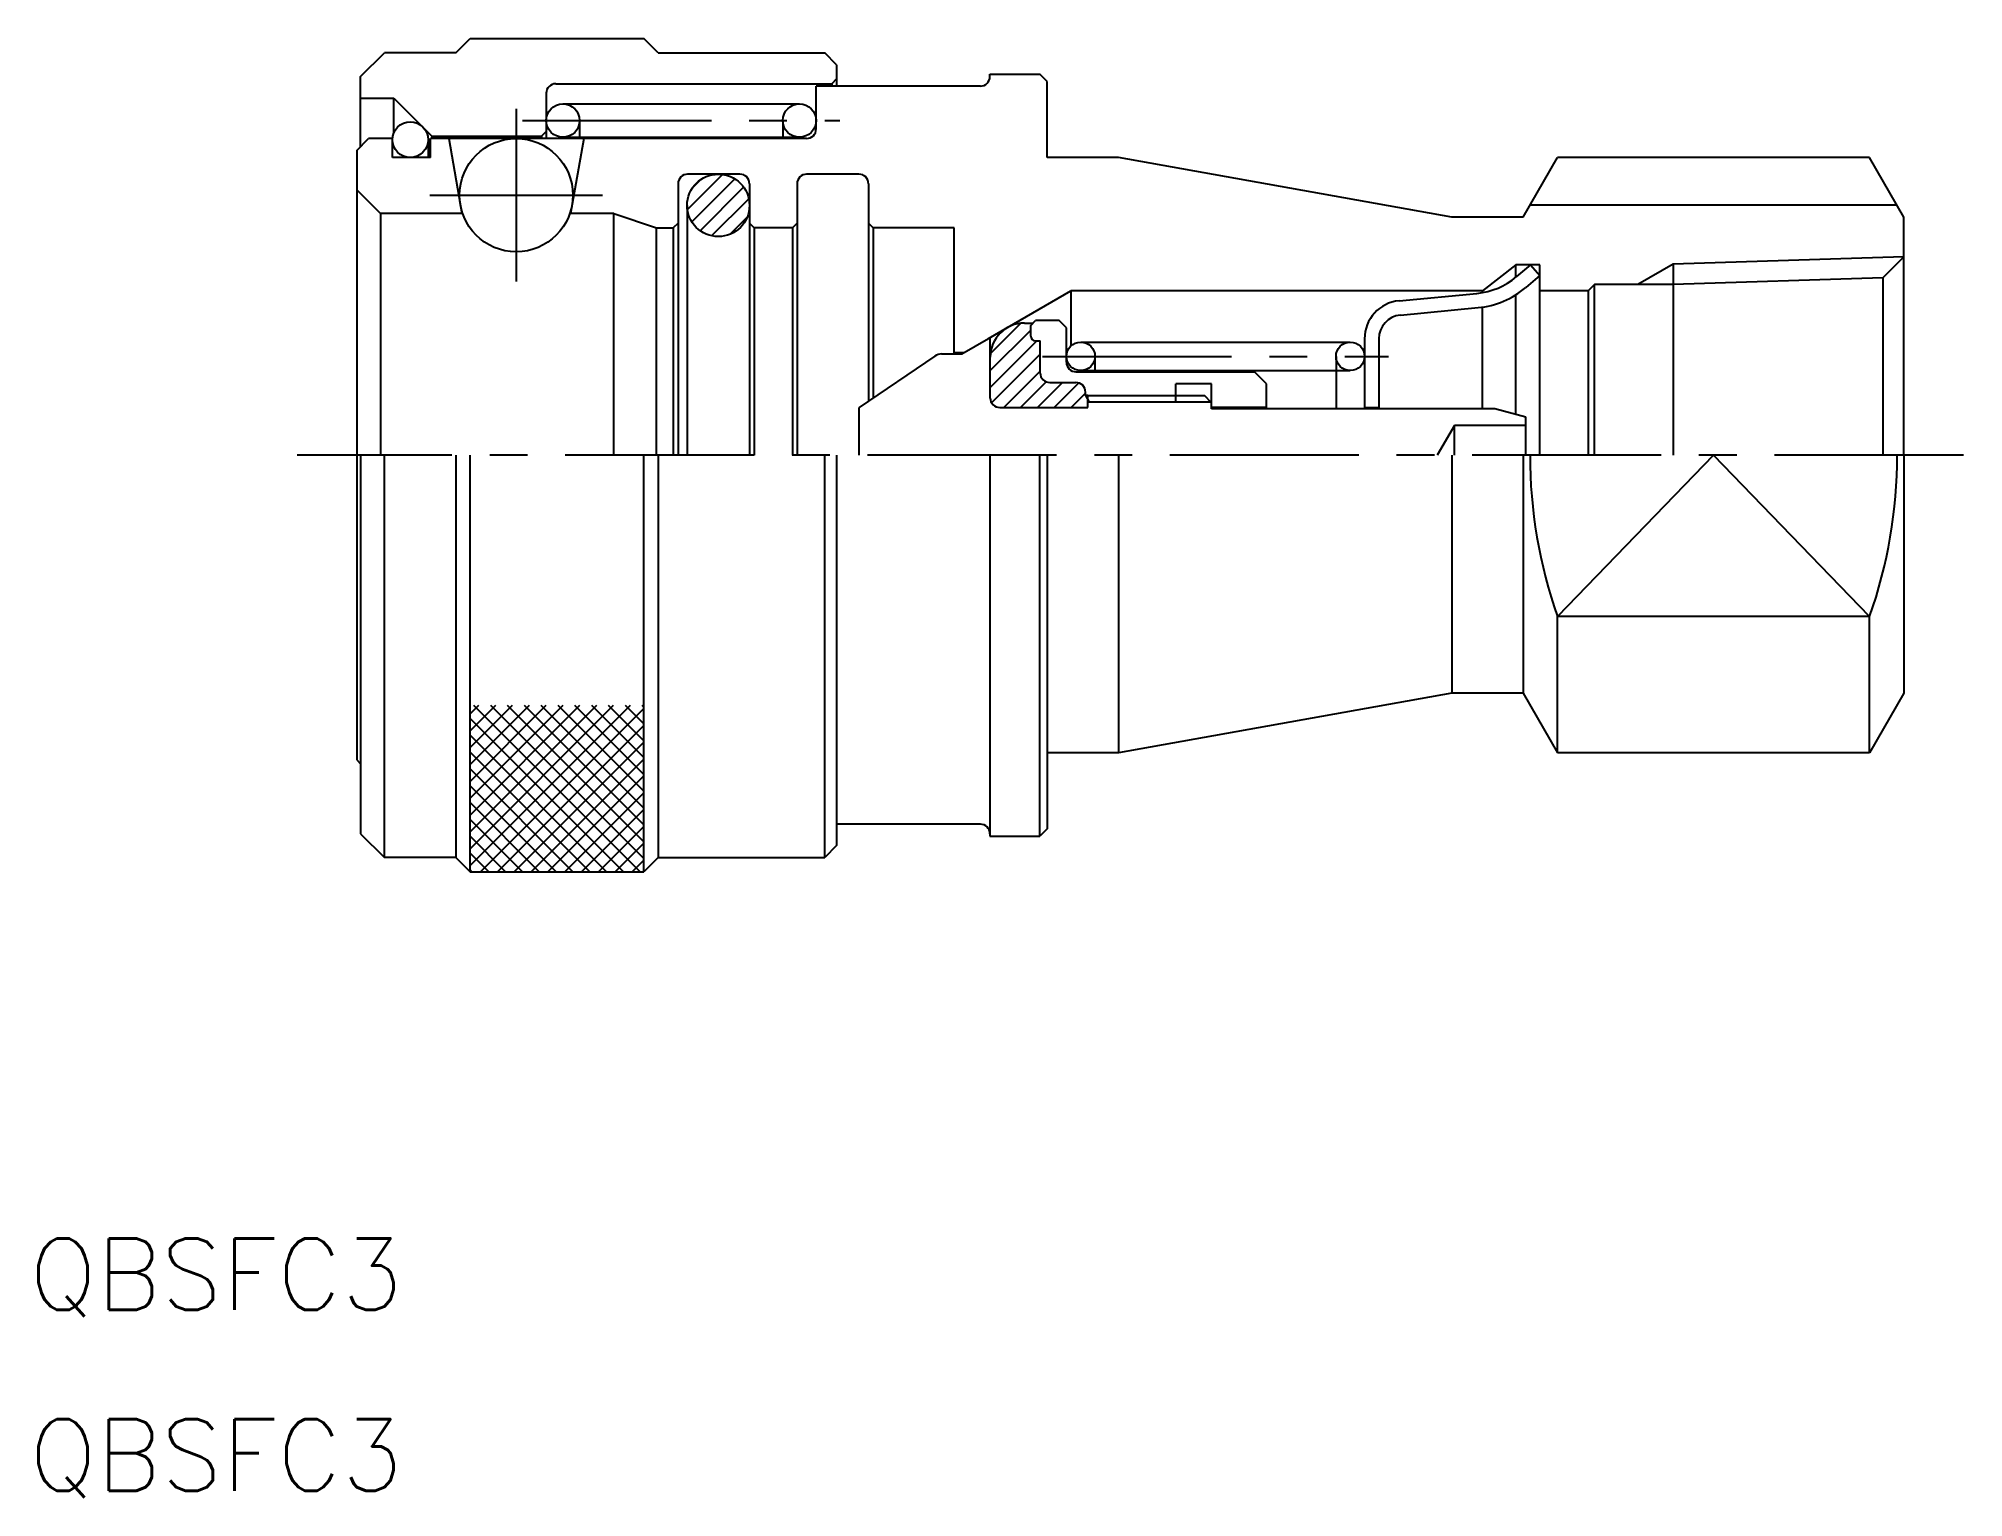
# Model space of a CAD drawing. Extents: x 25.1 to 105.9, y 30.1 to 91.4.
import ezdxf
from ezdxf.enums import TextEntityAlignment as Align

# ---------------------------------------------------------------- set-up
doc = ezdxf.new("R2010")
doc.units = 0
doc.header["$LTSCALE"] = 0.25
doc.linetypes.add('CENTER', pattern=[50.8, 31.75, -6.35, 6.35, -6.35])
doc.layers.get('0').update_dxf_attribs({"linetype": 'CONTINUOUS'})
doc.layers.add('CENTER', color=1, linetype='CONTINUOUS')
doc.styles.get("Standard").update_dxf_attribs({"font": 'txt.shx', "bigfont": 'bigfont.shx'})

msp = doc.modelspace()

# ---------------------------------------------------------------- linework, layer by layer
for p, q in [((38.59, 89.766), (39.59, 90.766)), ((42.59, 90.766), (39.59, 90.766)), ((42.59, 90.766), (43.19, 91.366)), ((43.19, 91.366), (50.49, 91.366)), ((51.09, 90.766), (50.49, 91.366)), ((51.09, 90.766), (58.09, 90.766)), ((58.59, 90.266), (58.09, 90.766)), ((38.59, 86.826), (38.59, 89.766)), ((58.59, 90.266), (58.59, 89.366)), ((65.029, 89.866), (67.129, 89.866)), ((65.029, 89.766), (65.029, 89.866)), ((67.429, 89.566), (67.129, 89.866)), ((46.39, 89.066), (46.39, 87.166)), ((46.79, 89.466), (58.39, 89.466)), ((64.629, 89.366), (57.729, 89.366)), ((57.729, 87.566), (57.729, 89.366)), ((58.59, 89.666), (58.39, 89.466)), ((58.39, 89.466), (58.39, 89.366)), ((67.429, 86.366), (67.429, 89.566)), ((38.59, 88.866), (39.99, 88.866)), ((39.99, 87.411), (39.99, 88.866)), ((39.99, 88.866), (41.59, 87.266)), ((47.09, 88.616), (57.029, 88.616)), ((46.39, 87.466), (46.19, 87.266)), ((47.79, 87.916), (47.79, 87.166)), ((56.329, 87.916), (56.329, 87.166)), ((38.429, 86.666), (38.929, 87.166)), ((38.429, 86.666), (38.429, 73.866)), ((39.929, 87.166), (38.929, 87.166)), ((39.929, 86.366), (39.929, 87.166)), ((41.429, 87.116), (41.429, 86.366)), ((57.329, 87.166), (41.529, 87.166)), ((41.529, 86.366), (41.529, 87.166)), ((41.59, 87.266), (46.19, 87.266)), ((41.59, 87.266), (41.59, 87.166)), ((42.293, 87.166), (42.848, 84.016)), ((46.19, 87.266), (46.19, 87.166)), ((47.09, 87.216), (57.029, 87.216)), ((47.966, 87.166), (47.41, 84.016)), ((41.529, 86.366), (39.929, 86.366)), ((70.429, 86.366), (67.429, 86.366)), ((84.429, 83.866), (70.429, 86.366)), ((87.429, 83.866), (88.873, 86.366)), ((101.986, 86.366), (88.873, 86.366)), ((103.429, 83.866), (101.986, 86.366)), ((38.429, 85.016), (39.429, 84.016)), ((51.929, 85.266), (51.929, 73.866)), ((54.529, 85.666), (52.329, 85.666)), ((54.929, 85.266), (54.929, 73.866)), ((56.929, 85.266), (56.929, 73.866)), ((59.529, 85.666), (57.329, 85.666)), ((59.929, 85.266), (59.929, 76.126)), ((52.309, 84.356), (52.309, 73.866)), ((103.141, 84.366), (87.718, 84.366)), ((39.429, 84.016), (39.429, 73.866)), ((42.877, 84.016), (39.429, 84.016)), ((49.229, 84.016), (47.381, 84.016)), ((49.229, 73.866), (49.229, 84.016)), ((49.229, 84.016), (51.029, 83.416)), ((51.029, 73.866), (51.029, 83.416)), ((51.029, 83.416), (51.729, 83.416)), ((51.929, 83.616), (51.729, 83.416)), ((51.729, 83.416), (51.729, 73.866)), ((54.929, 83.616), (55.129, 83.416)), ((56.729, 83.416), (55.129, 83.416)), ((55.129, 83.416), (55.129, 73.866)), ((56.929, 83.616), (56.729, 83.416)), ((56.729, 83.416), (56.729, 73.866)), ((59.929, 83.616), (60.129, 83.416)), ((60.129, 83.416), (60.129, 76.262)), ((63.529, 83.416), (60.129, 83.416)), ((63.529, 78.116), (63.529, 83.416)), ((87.429, 83.866), (84.429, 83.866)), ((103.429, 73.866), (103.429, 83.866)), ((87.129, 81.866), (85.729, 80.766)), ((87.129, 81.345), (87.129, 81.866)), ((88.129, 81.866), (87.129, 81.866)), ((87.74, 81.866), (87.151, 81.363)), ((87.74, 81.866), (88.129, 81.409)), ((88.129, 73.866), (88.129, 81.866)), ((93.729, 81.893), (93.729, 73.866)), ((103.429, 82.197), (102.546, 81.313)), ((88.129, 81.409), (87.54, 80.907)), ((90.429, 81.037), (90.158, 80.766)), ((93.729, 81.037), (90.429, 81.037)), ((90.429, 73.866), (90.429, 81.037)), ((102.546, 81.313), (93.729, 81.037)), ((102.546, 81.313), (102.546, 73.866)), ((64.968, 78.766), (68.433, 80.766)), ((85.729, 80.766), (68.433, 80.766)), ((68.433, 80.766), (68.433, 78.454)), ((82.218, 80.349), (85.489, 80.66)), ((82.274, 79.752), (85.546, 80.063)), ((85.729, 80.693), (85.729, 80.766)), ((85.729, 75.816), (85.729, 80.085)), ((87.129, 75.576), (87.129, 80.604)), ((90.158, 80.766), (88.129, 80.766)), ((90.158, 80.766), (90.158, 73.866)), ((66.479, 79.416), (66.843, 79.416)), ((66.743, 79.316), (66.943, 79.516)), ((66.743, 78.866), (66.743, 79.316)), ((67.943, 79.516), (66.943, 79.516)), ((68.243, 79.216), (67.943, 79.516)), ((63.843, 78.116), (64.968, 78.766)), ((65.043, 78.766), (64.968, 78.766)), ((65.043, 76.266), (65.043, 78.766)), ((66.943, 78.666), (67.143, 78.666)), ((67.143, 77.316), (67.143, 78.666)), ((68.243, 77.766), (68.243, 79.216)), ((68.843, 78.616), (80.169, 78.616)), ((80.769, 78.756), (80.769, 75.816)), ((81.369, 78.756), (81.369, 75.816)), ((62.715, 78.028), (59.543, 75.862)), ((62.997, 78.116), (63.843, 78.116)), ((63.929, 78.166), (63.529, 78.166)), ((69.443, 78.016), (69.443, 77.366)), ((79.569, 78.016), (79.569, 75.816)), ((67.543, 76.916), (68.643, 76.916)), ((68.643, 77.366), (76.143, 77.366)), ((68.843, 77.416), (80.169, 77.416)), ((72.843, 76.095), (72.843, 76.866)), ((74.343, 76.866), (72.843, 76.866)), ((74.343, 75.816), (74.343, 76.866)), ((76.643, 76.866), (76.143, 77.366)), ((76.643, 75.816), (76.643, 76.866)), ((69.043, 76.366), (69.043, 76.516)), ((69.043, 76.366), (69.199, 76.095)), ((69.143, 76.366), (69.043, 76.366)), ((69.143, 76.366), (74.043, 76.366)), ((69.143, 75.866), (69.143, 76.366)), ((74.313, 76.095), (69.143, 76.095)), ((74.343, 76.066), (74.043, 76.366)), ((59.543, 73.866), (59.543, 75.862)), ((65.443, 75.866), (69.143, 75.866)), ((76.643, 75.866), (74.343, 75.866)), ((86.236, 75.816), (74.343, 75.816)), ((80.769, 75.866), (81.369, 75.866)), ((87.543, 75.466), (86.236, 75.816)), ((87.543, 73.866), (87.543, 75.466)), ((84.543, 75.116), (83.821, 73.866)), ((87.543, 75.116), (84.543, 75.116)), ((84.543, 73.866), (84.543, 75.116)), ((38.429, 73.866), (38.429, 61.066)), ((38.59, 73.866), (38.59, 57.966)), ((39.59, 56.966), (39.59, 73.866)), ((42.59, 73.866), (42.59, 56.966)), ((43.19, 56.366), (43.19, 73.866)), ((50.49, 56.366), (50.49, 73.866)), ((51.09, 73.866), (51.09, 56.966)), ((58.09, 56.966), (58.09, 73.866)), ((58.59, 73.866), (58.59, 57.466)), ((65.029, 73.866), (65.029, 57.866)), ((67.129, 57.866), (67.129, 73.866)), ((67.429, 73.866), (67.429, 58.166)), ((70.429, 73.866), (70.429, 61.366)), ((84.429, 73.866), (84.429, 63.866)), ((87.429, 73.866), (87.429, 63.866)), ((95.429, 73.866), (88.873, 67.083)), ((101.986, 67.083), (95.429, 73.866)), ((103.429, 73.866), (103.429, 63.866)), ((101.986, 67.083), (88.873, 67.083)), ((88.873, 61.366), (88.873, 67.083)), ((101.986, 61.366), (101.986, 67.083)), ((43.19, 60.165), (46.39, 63.366)), ((43.19, 56.63), (49.926, 63.366)), ((43.19, 57.337), (49.219, 63.366)), ((43.19, 58.044), (48.511, 63.366)), ((43.19, 58.751), (47.804, 63.366)), ((43.19, 59.458), (47.097, 63.366)), ((43.19, 60.872), (45.683, 63.366)), ((43.19, 61.58), (44.976, 63.366)), ((43.19, 62.287), (44.269, 63.366)), ((43.19, 62.994), (43.562, 63.366)), ((43.34, 63.366), (50.34, 56.366)), ((43.633, 56.366), (50.49, 63.223)), ((44.047, 63.366), (50.49, 56.923)), ((44.754, 63.366), (50.49, 57.63)), ((45.461, 63.366), (50.49, 58.337)), ((46.168, 63.366), (50.49, 59.044)), ((46.875, 63.366), (50.49, 59.751)), ((47.583, 63.366), (50.49, 60.458)), ((48.29, 63.366), (50.49, 61.165)), ((48.997, 63.366), (50.49, 61.872)), ((49.704, 63.366), (50.49, 62.58)), ((50.411, 63.366), (50.49, 63.287)), ((84.429, 63.866), (70.429, 61.366)), ((87.429, 63.866), (84.429, 63.866)), ((87.429, 63.866), (88.873, 61.366)), ((103.429, 63.866), (101.986, 61.366)), ((43.19, 62.808), (49.633, 56.366)), ((44.34, 56.366), (50.49, 62.516)), ((43.19, 62.101), (48.926, 56.366)), ((45.047, 56.366), (50.49, 61.808)), ((38.429, 61.066), (38.59, 60.905)), ((43.19, 61.394), (48.219, 56.366)), ((43.19, 60.687), (47.511, 56.366)), ((45.754, 56.366), (50.49, 61.101)), ((70.429, 61.366), (67.429, 61.366)), ((101.986, 61.366), (88.873, 61.366)), ((43.19, 59.98), (46.804, 56.366)), ((46.461, 56.366), (50.49, 60.394)), ((43.19, 59.273), (46.097, 56.366)), ((47.168, 56.366), (50.49, 59.687)), ((43.19, 58.566), (45.39, 56.366)), ((47.875, 56.366), (50.49, 58.98)), ((48.583, 56.366), (50.49, 58.273)), ((64.629, 58.366), (58.59, 58.366)), ((38.59, 57.966), (39.59, 56.966)), ((43.19, 57.859), (44.683, 56.366)), ((49.29, 56.366), (50.49, 57.566)), ((58.59, 57.466), (58.09, 56.966)), ((65.029, 57.866), (67.129, 57.866)), ((67.429, 58.166), (67.129, 57.866)), ((42.59, 56.966), (39.59, 56.966)), ((42.59, 56.966), (43.19, 56.366)), ((43.19, 57.152), (43.976, 56.366)), ((49.997, 56.366), (50.49, 56.859)), ((51.09, 56.966), (50.49, 56.366)), ((51.09, 56.966), (58.09, 56.966)), ((43.19, 56.444), (43.269, 56.366)), ((43.19, 56.366), (50.49, 56.366))]:
    msp.add_line(p, q)
at = {"color": 3}
for p, q in [((52.321, 84.179), (53.796, 85.654)), ((52.509, 83.66), (54.315, 85.466)), ((52.556, 85.121), (52.854, 85.419)), ((52.851, 83.294), (54.68, 85.124)), ((53.339, 83.076), (54.899, 84.635)), ((54.113, 83.142), (54.833, 83.862)), ((93.729, 81.893), (92.247, 81.037)), ((103.429, 82.197), (93.729, 81.893)), ((65.051, 78.135), (66.324, 79.407)), ((65.043, 77.419), (66.743, 79.119)), ((65.043, 76.712), (66.996, 78.666)), ((65.099, 76.061), (67.143, 78.105)), ((65.611, 75.866), (67.143, 77.398)), ((66.318, 75.866), (67.396, 76.944)), ((67.025, 75.866), (68.075, 76.916)), ((67.732, 75.866), (68.763, 76.897)), ((68.439, 75.866), (69.043, 76.469))]:
    msp.add_line(p, q, dxfattribs=at)
for centre, radius in [((47.09, 87.916), 0.7), ((57.029, 87.916), 0.7), ((40.679, 87.116), 0.75), ((45.129, 84.786), 2.38), ((53.619, 84.356), 1.31), ((68.843, 78.016), 0.6), ((80.169, 78.016), 0.6)]:
    msp.add_circle(centre, radius)
for centre, radius, start, end in [((64.629, 89.766), 0.4, 270, 0), ((46.79, 89.066), 0.4, 90, 180), ((57.329, 87.566), 0.4, 270, 0), ((52.329, 85.266), 0.4, 90, 180), ((54.529, 85.266), 0.4, 0, 90), ((57.329, 85.266), 0.4, 90, 180), ((59.529, 85.266), 0.4, 0, 90), ((85.205, 83.647), 3, 275.43583, 310.43583), ((85.205, 83.647), 3.6, 275.43583, 310.43583), ((82.369, 78.756), 1.6, 95.43583, 180), ((66.479, 77.979), 1.437, 90, 180), ((82.369, 78.756), 1, 95.43583, 180), ((66.943, 78.866), 0.2, 180, 270), ((62.997, 77.616), 0.5, 90, 124.33333), ((68.643, 77.766), 0.4, 180, 270), ((67.543, 77.316), 0.4, 180, 270), ((68.643, 76.516), 0.4, 0, 90), ((65.443, 76.266), 0.4, 180, 270), ((108.214, 73.866), 20.496, 180, 199.32408), ((82.645, 73.866), 20.496, 340.67592, 0), ((64.629, 57.966), 0.4, 0, 90)]:
    msp.add_arc(centre, radius, start, end)
at = {"layer": 'CENTER', "linetype": 'CENTER'}
for p, q in [((45.129, 88.416), (45.129, 81.156)), ((45.39, 87.916), (58.729, 87.916)), ((41.499, 84.786), (48.759, 84.786)), ((67.243, 78.016), (81.769, 78.016)), ((105.929, 73.866), (35.929, 73.866))]:
    msp.add_line(p, q, dxfattribs=at)

# ---------------------------------------------------------------- texts
for p in [(24.675, 37.067), (24.675, 29.471)]:
    msp.add_text('QBSFC3', height=3).set_placement(p, align=Align.BOTTOM_LEFT)

doc.saveas('drawing.dxf')
